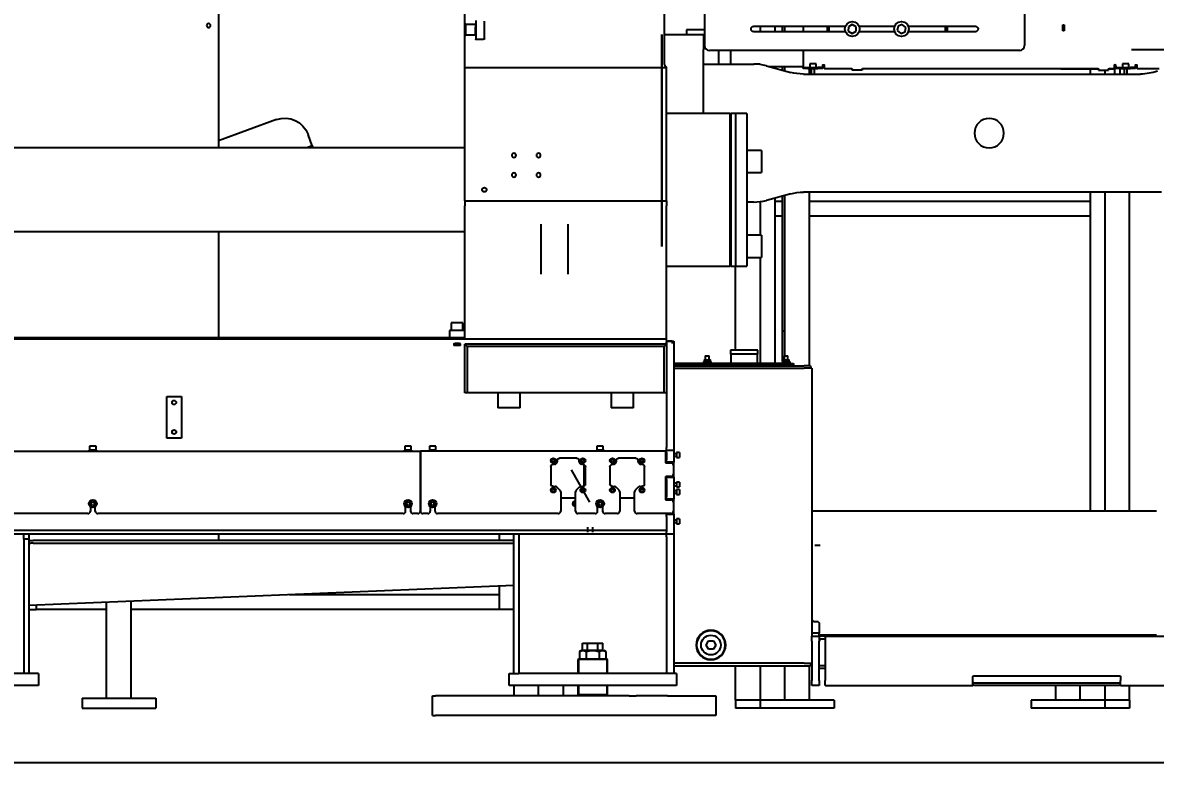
# Model space of a CAD drawing. Header units: millimetres. Extents: x 0 to 1189, y 0 to 841.
# Drawn here: x 356.1 to 509.5, y 472.6 to 572.7 of the extents above; entities that cross this region are included whole.
import ezdxf

# ---------------------------------------------------------------- set-up
doc = ezdxf.new("R2010")
doc.units = ezdxf.units.MM
doc.layers.add('1', color=7, linetype='CONTINUOUS', true_color=0xffffff)
doc.layers.add('2', color=7, linetype='CONTINUOUS', true_color=0xffffff)
doc.styles.add('iso-1', font='isocp.shx')
doc.dimstyles.get("Standard").update_dxf_attribs({"dimtxt": 0.18, "dimasz": 0.18, "dimexe": 0.18, "dimexo": 0.0625, "dimgap": 0.09, "dimtad": 0, "dimtih": 1, "dimtoh": 1, "dimdec": 4, "dimzin": 0, "dimdsep": 46, "dimtxsty": 'Standard', "dimcen": 0.09, "dimadec": 0, "dimazin": 0, "dimtfac": 1, "dimtdec": 4, "dimtofl": 0, "dimtmove": 0, "dimatfit": 3, "dimfxl": 1, "dimtolj": 1, "dimtzin": 0, "dimarcsym": 0})

# ---------------------------------------------------------------- blocks, each defined once
blk = doc.blocks.new('DimnDraft3D1')
at = {"layer": '1', "color": 152, "linetype": 'Continuous', "transparency": 16777216}
for p, q in [((431.36, 637.03), (675.96, 637.03)), ((596.89, 478.9), (675.96, 478.9))]:
    blk.add_line(p, q, dxfattribs=at)
at = {"layer": '1', "color": 27, "linetype": 'Continuous', "transparency": 16777216}
blk.add_line((672.78, 478.9), (672.78, 637.03), dxfattribs=at)
for points in [[(672.78, 637.03), (673.34, 633.86), (672.22, 633.86), (672.78, 637.03)], [(672.78, 478.9), (672.22, 482.08), (673.34, 482.08), (672.78, 478.9)]]:
    blk.add_solid(points, dxfattribs=at)
at = {"layer": '1', "color": 23, "linetype": 'Continuous', "transparency": 16777216, "insert": (672.21, 554.33), "char_height": 3.5, "attachment_point": 7, "rotation": 90, "line_spacing_factor": 0.963855, "style": 'iso-1'}
blk.add_mtext('\\W01.000;2372 ', dxfattribs=at)
blk = doc.blocks.new('DimnDraft3D33')
at = {"layer": '1', "color": 152, "linetype": 'Continuous'}
blk.add_line((506.23, 569.07), (660.05, 569.07), dxfattribs=at)
blk = doc.blocks.new('DimnDraft3D12')
at = {"layer": '1', "color": 152, "linetype": 'Continuous', "transparency": 16777216}
for p, q in [((403.26, 799.14), (691.93, 799.14)), ((596.89, 478.9), (691.93, 478.9))]:
    blk.add_line(p, q, dxfattribs=at)
at = {"layer": '1', "color": 27, "linetype": 'Continuous', "transparency": 16777216}
blk.add_line((688.75, 478.9), (688.75, 799.14), dxfattribs=at)
for points in [[(688.75, 799.14), (689.31, 795.97), (688.19, 795.97), (688.75, 799.14)], [(688.75, 478.9), (688.19, 482.08), (689.31, 482.08), (688.75, 478.9)]]:
    blk.add_solid(points, dxfattribs=at)
at = {"layer": '1', "color": 23, "linetype": 'Continuous', "transparency": 16777216, "insert": (688.18, 634.98), "char_height": 3.5, "attachment_point": 7, "rotation": 90, "line_spacing_factor": 0.963855, "style": 'iso-1'}
blk.add_mtext('\\W01.000;4804 ', dxfattribs=at)

msp = doc.modelspace()

# ---------------------------------------------------------------- linework, layer by layer
at = {"layer": '1', "color": 252, "linetype": 'Continuous'}
for p, q in [((382.677, 555.731), (382.677, 615.736)), ((455.977, 572.199), (455.977, 571.465)), ((457.977, 572.2), (457.977, 571.466)), ((458.977, 571.468), (458.977, 572.201)), ((459.31, 571.468), (459.31, 572.201)), ((455.977, 567.068), (455.977, 567.009)), ((457.977, 566.767), (457.977, 566.531)), ((458.977, 566.263), (458.977, 566.767)), ((459.31, 566.174), (459.31, 566.767)), ((462.643, 565.734), (462.643, 566.465)), ((500.643, 566.434), (500.643, 565.732)), ((502.643, 566.265), (502.643, 565.734)), ((457.977, 548.938), (457.977, 526.569)), ((458.977, 530.968), (458.977, 549.205)), ((459.31, 530.968), (459.31, 549.295)), ((462.643, 526.234), (462.643, 549.734)), ((500.643, 549.734), (500.643, 506.565)), ((502.643, 549.734), (502.643, 506.563)), ((505.977, 506.563), (505.977, 549.734)), ((455.977, 548.457), (455.977, 543.903)), ((457.977, 548.501), (457.977, 546.501)), ((458.977, 548.501), (457.977, 548.501)), ((500.643, 548.501), (462.644, 548.501)), ((500.643, 548.501), (500.643, 546.501)), ((458.977, 546.501), (457.977, 546.501)), ((500.643, 546.501), (462.644, 546.501)), ((382.677, 530.001), (382.677, 544.406)), ((452.643, 528.336), (452.643, 539.736)), ((455.977, 540.903), (455.977, 526.57)), ((458.977, 530.968), (459.31, 530.968)), ((458.977, 526.814), (458.977, 530.968)), ((459.31, 527.567), (459.31, 530.968)), ((382.677, 502.568), (382.677, 503.435)), ((420.643, 503.436), (420.643, 502.568)), ((420.643, 496.412), (420.643, 493.234)), ((357.977, 493.819), (357.977, 493.234)), ((357.977, 493.818), (357.977, 493.234)), ((420.643, 495.234), (392.204, 495.234)), ((420.643, 495.234), (420.643, 493.234)), ((356.977, 493.234), (357.977, 493.234)), ((367.511, 493.234), (357.977, 493.234)), ((420.643, 493.234), (370.844, 493.234)), ((422.643, 493.234), (420.643, 493.234)), ((452.643, 480.968), (452.643, 485.568)), ((455.977, 485.568), (455.977, 480.968)), ((459.31, 480.968), (459.31, 485.57)), ((462.643, 480.968), (462.643, 485.57)), ((495.977, 480.968), (495.977, 482.99)), ((499.31, 480.968), (499.31, 482.99)), ((502.643, 482.99), (502.643, 480.968)), ((422.643, 482.97), (422.643, 481.57)), ((425.977, 481.57), (425.977, 482.97)), ((425.977, 481.57), (425.977, 482.97)), ((429.31, 482.97), (429.31, 481.57)), ((505.977, 480.968), (505.977, 482.945)), ((364.177, 481.234), (364.177, 479.901)), ((364.177, 481.234), (374.177, 481.234)), ((374.177, 481.234), (374.177, 479.901)), ((452.643, 480.968), (452.643, 479.901)), ((455.977, 480.968), (452.643, 480.968)), ((455.977, 480.968), (455.977, 479.901)), ((465.977, 480.968), (455.977, 480.968)), ((462.643, 480.968), (459.31, 480.968)), ((465.977, 480.968), (465.977, 479.901)), ((492.643, 480.968), (492.643, 479.901)), ((502.643, 480.968), (492.643, 480.968)), ((499.31, 480.968), (495.977, 480.968)), ((505.977, 480.968), (502.643, 480.968)), ((502.643, 480.968), (502.643, 479.901)), ((505.977, 480.968), (505.977, 479.901)), ((364.177, 479.901), (374.177, 479.901)), ((455.977, 479.901), (452.643, 479.901)), ((465.977, 479.901), (455.977, 479.901)), ((502.643, 479.901), (492.643, 479.901)), ((505.977, 479.901), (502.643, 479.901))]:
    msp.add_line(p, q, dxfattribs=at)
at = {"layer": '1', "color": 124, "linetype": 'Continuous'}
for p, q in [((442.977, 603.701), (442.977, 567.234)), ((415.977, 572.601), (415.977, 580.201)), ((415.977, 572.601), (416.11, 572.468)), ((415.977, 570.868), (415.977, 572.601)), ((416.11, 572.468), (417.443, 572.468)), ((416.11, 572.468), (416.11, 571.001)), ((417.443, 572.468), (417.477, 572.501)), ((417.443, 572.468), (417.443, 572.061)), ((417.477, 573.001), (417.477, 572.501)), ((417.477, 572.501), (417.477, 572.076)), ((418.643, 570.568), (418.643, 572.901)), ((416.11, 571.001), (415.977, 570.868)), ((415.977, 567.234), (415.977, 570.868)), ((417.443, 571.001), (416.11, 571.001)), ((417.443, 571.001), (417.443, 571.408)), ((417.477, 570.968), (417.443, 571.001)), ((417.477, 571.393), (417.477, 570.968)), ((417.477, 570.968), (417.477, 570.468)), ((418.477, 570.401), (417.543, 570.401)), ((415.977, 566.568), (415.977, 567.234)), ((415.977, 548.568), (415.977, 566.568)), ((443.31, 566.568), (415.977, 566.568)), ((443.31, 566.568), (443.31, 566.657)), ((443.31, 548.568), (443.31, 566.568)), ((415.977, 548.568), (443.31, 548.568)), ((415.977, 548.568), (415.977, 547.901)), ((415.977, 529.901), (415.977, 547.901)), ((443.31, 548.568), (443.31, 547.901)), ((443.31, 529.901), (443.31, 547.901)), ((415.977, 529.901), (443.31, 529.901))]:
    msp.add_line(p, q, dxfattribs=at)
at = {"layer": '1', "color": 95, "linetype": 'Continuous'}
for p, q in [((390.503, 559.561), (382.676, 556.713)), ((395.345, 556.003), (394.775, 557.569)), ((395.345, 556.003), (394.597, 555.731)), ((395.345, 556.003), (395.444, 555.731)), ((367.51, 481.234), (367.51, 494.213)), ((370.843, 481.234), (370.843, 494.351))]:
    msp.add_line(p, q, dxfattribs=at)
at = {"layer": '1', "color": 150, "linetype": 'Continuous'}
for p, q in [((420.643, 503.434), (420.643, 502.568)), ((420.643, 496.412), (420.643, 495.234)), ((420.643, 495.234), (392.204, 495.234))]:
    msp.add_line(p, q, dxfattribs=at)
at = {"layer": '1', "color": 251, "linetype": 'Continuous'}
msp.add_line((90.564, 472.551), (640.45, 472.551), dxfattribs=at)
at = {"layer": '1', "color": 252, "linetype": 'Continuous', "extrusion": (0, 0, -1)}
msp.add_circle((-381.31, 572.303), 0.267, dxfattribs=at)
at = {"layer": '1', "color": 124, "linetype": 'Continuous', "extrusion": (0, 0, -1)}
for centre in [(-422.643, 554.734), (-425.977, 554.734), (-422.643, 552.068), (-425.977, 552.068)]:
    msp.add_circle(centre, 0.283, dxfattribs=at)
at = {"layer": '1', "color": 124, "linetype": 'Continuous'}
msp.add_circle((418.643, 550.068), 0.3, dxfattribs=at)
at = {"layer": '1', "color": 124, "linetype": 'Continuous', "extrusion": (0, 0, -1)}
for centre, radius, start, end in [((-417.543, 570.468), 0.0667, 270, 360), ((-418.477, 570.568), 0.167, 180, 270)]:
    msp.add_arc(centre, radius, start, end, dxfattribs=at)
at = {"layer": '1', "color": 124, "linetype": 'Continuous'}
msp.add_arc((443.643, 567.234), 0.667, 180, 240, dxfattribs=at)
at = {"layer": '1', "color": 95, "linetype": 'Continuous', "extrusion": (0, 0, -1)}
msp.add_arc((-391.643, 556.429), 3.333, 70, 160, dxfattribs=at)
at = {"layer": '1', "color": 124, "linetype": 'Continuous'}
for points, degree in [([(417.443, 572.061), (417.454, 572.066), (417.466, 572.071), (417.477, 572.076)], 3), ([(417.443, 571.408), (417.477, 571.393)], 1)]:
    msp.add_open_spline(points, degree=degree, dxfattribs=at)
for points, knots in [([(417.443, 571.408), (417.443, 571.414), (417.443, 571.426), (417.444, 571.448), (417.444, 571.472), (417.445, 571.5), (417.445, 571.532), (417.447, 571.586), (417.448, 571.654), (417.449, 571.734), (417.448, 571.814), (417.447, 571.888), (417.445, 571.951), (417.444, 571.995), (417.444, 572.03), (417.443, 572.051), (417.443, 572.061)], [0, 0, 0, 0, 0.0293238, 0.063614, 0.102871, 0.1470953, 0.196287, 0.2504459, 0.3949536, 0.5002509, 0.6053654, 0.7498508, 0.8290135, 0.8970929, 0.9540882, 1, 1, 1, 1]), ([(417.477, 572.076), (417.477, 572.068), (417.477, 572.053), (417.477, 572.031), (417.477, 572.008), (417.478, 571.985), (417.478, 571.961), (417.478, 571.938), (417.479, 571.914), (417.479, 571.891), (417.479, 571.867), (417.48, 571.843), (417.48, 571.819), (417.48, 571.794), (417.48, 571.77), (417.48, 571.746), (417.48, 571.722), (417.48, 571.697), (417.48, 571.673), (417.48, 571.649), (417.48, 571.625), (417.479, 571.601), (417.479, 571.577), (417.479, 571.553), (417.478, 571.53), (417.478, 571.506), (417.478, 571.483), (417.477, 571.46), (417.477, 571.437), (417.477, 571.415), (417.477, 571.4), (417.477, 571.393)], [0, 0, 0, 0, 0.0343766, 0.0687881, 0.1032314, 0.1377032, 0.1722004, 0.2067197, 0.2412581, 0.2758122, 0.3103792, 0.3449559, 0.3795395, 0.414127, 0.4487158, 0.4833029, 0.5178856, 0.5524613, 0.5870271, 0.6215803, 0.6561181, 0.6906377, 0.7251362, 0.7596106, 0.7940579, 0.8284751, 0.862859, 0.8972066, 0.9315146, 0.9657801, 1, 1, 1, 1])]:
    msp.add_open_spline(points, degree=3, knots=knots, dxfattribs=at)
at = {"layer": '2', "color": 60, "linetype": 'Continuous'}
for p, q in [((448.443, 577.601), (448.443, 569.601)), ((491.777, 577.601), (491.777, 569.601)), ((455.11, 572.201), (467.513, 572.201)), ((465.11, 571.668), (465.11, 572.201)), ((465.243, 571.668), (465.243, 572.201)), ((467.911, 572.144), (467.909, 571.528)), ((468.445, 572.45), (467.911, 572.144)), ((468.978, 572.14), (468.445, 572.45)), ((468.976, 571.525), (468.978, 572.14)), ((469.374, 572.201), (474.179, 572.201)), ((474.635, 572.226), (474.533, 571.619)), ((475.212, 572.442), (474.635, 572.226)), ((475.687, 572.049), (475.212, 572.442)), ((475.585, 571.442), (475.687, 572.049)), ((476.04, 572.201), (485.11, 572.201)), ((481.11, 571.668), (481.11, 572.201)), ((481.243, 571.668), (481.243, 572.201)), ((496.977, 572.334), (496.977, 572.401)), ((496.977, 571.668), (496.977, 572.334)), ((496.977, 572.334), (497.11, 572.334)), ((497.11, 572.334), (497.11, 572.401)), ((497.11, 571.668), (497.11, 572.334)), ((467.513, 571.468), (455.11, 571.468)), ((465.243, 571.668), (465.11, 571.668)), ((465.11, 571.601), (465.11, 571.668)), ((465.243, 571.601), (465.243, 571.668)), ((467.909, 571.528), (468.441, 571.218)), ((468.441, 571.218), (468.976, 571.525)), ((474.179, 571.468), (469.374, 571.468)), ((474.533, 571.619), (475.008, 571.227)), ((475.008, 571.227), (475.585, 571.442)), ((485.11, 571.468), (476.04, 571.468)), ((481.243, 571.668), (481.11, 571.668)), ((481.11, 571.601), (481.11, 571.668)), ((481.243, 571.601), (481.243, 571.668)), ((496.977, 571.668), (497.11, 571.668)), ((496.977, 571.601), (496.977, 571.668)), ((497.11, 571.601), (497.11, 571.668)), ((491.11, 568.934), (449.11, 568.934)), ((462.677, 567.134), (462.677, 566.601)), ((463.11, 567.134), (462.677, 567.134)), ((462.894, 566.468), (462.894, 565.734)), ((463.543, 567.134), (463.11, 567.134)), ((463.326, 565.734), (463.326, 566.468)), ((463.543, 566.601), (463.543, 567.134)), ((503.977, 565.734), (503.977, 567.001)), ((504.643, 566.467), (504.643, 565.734)), ((505.01, 567.134), (505.01, 566.601)), ((505.443, 567.134), (505.01, 567.134)), ((505.228, 566.468), (505.228, 565.734)), ((505.877, 567.134), (505.443, 567.134)), ((505.659, 565.734), (505.659, 566.468)), ((505.877, 566.601), (505.877, 567.134)), ((456.177, 555.401), (454.177, 555.401)), ((456.177, 555.401), (456.177, 552.401)), ((454.177, 552.401), (456.177, 552.401)), ((456.177, 543.901), (454.177, 543.901)), ((456.177, 543.901), (456.177, 540.901)), ((454.177, 540.901), (456.177, 540.901)), ((414.143, 532.068), (414.143, 531.001)), ((414.668, 532.068), (414.143, 532.068)), ((415.743, 532.068), (414.668, 532.068)), ((415.743, 531.001), (415.743, 532.068)), ((414.492, 529.197), (414.492, 529.001)), ((415.395, 529.001), (414.492, 529.001)), ((415.395, 529.001), (415.395, 529.197)), ((451.977, 528.334), (451.977, 527.801)), ((455.643, 528.334), (451.977, 528.334)), ((455.643, 527.801), (451.977, 527.801)), ((455.643, 527.801), (455.643, 528.334)), ((448.31, 526.814), (448.31, 526.568)), ((448.435, 526.814), (448.31, 526.814)), ((448.377, 526.987), (448.377, 526.814)), ((449.213, 527.018), (448.408, 527.018)), ((448.56, 526.814), (448.435, 526.814)), ((448.56, 526.814), (448.56, 526.568)), ((448.81, 526.814), (448.56, 526.814)), ((449.06, 526.814), (448.81, 526.814)), ((449.06, 526.814), (449.06, 526.568)), ((449.185, 526.814), (449.06, 526.814)), ((449.31, 526.814), (449.185, 526.814)), ((449.243, 526.814), (449.243, 526.987)), ((449.31, 526.814), (449.31, 526.568)), ((458.976, 526.814), (458.976, 526.568)), ((459.101, 526.814), (458.976, 526.814)), ((459.043, 526.987), (459.043, 526.814)), ((459.879, 527.018), (459.074, 527.018)), ((459.226, 526.814), (459.101, 526.814)), ((459.226, 526.814), (459.226, 526.568)), ((459.477, 526.814), (459.226, 526.814)), ((459.727, 526.814), (459.477, 526.814)), ((459.727, 526.814), (459.727, 526.568)), ((459.852, 526.814), (459.727, 526.814)), ((459.977, 526.814), (459.852, 526.814)), ((459.91, 526.814), (459.91, 526.987)), ((459.977, 526.814), (459.977, 526.568)), ((420.477, 522.568), (420.477, 520.568)), ((423.477, 520.568), (423.477, 522.568)), ((435.81, 522.568), (435.81, 520.568)), ((438.81, 520.568), (438.81, 522.568)), ((423.477, 520.568), (420.477, 520.568)), ((438.81, 520.568), (435.81, 520.568)), ((365.21, 515.341), (365.21, 514.808)), ((365.643, 515.341), (365.21, 515.341)), ((366.077, 515.341), (365.643, 515.341)), ((366.077, 514.808), (366.077, 515.341)), ((407.877, 515.341), (407.877, 514.808)), ((408.31, 515.341), (407.877, 515.341)), ((408.743, 515.341), (408.31, 515.341)), ((408.743, 514.808), (408.743, 515.341)), ((411.21, 515.341), (411.21, 514.808)), ((411.643, 515.341), (411.21, 515.341)), ((412.077, 515.341), (411.643, 515.341)), ((412.077, 514.808), (412.077, 515.341)), ((433.877, 515.341), (433.877, 514.808)), ((434.31, 515.341), (433.877, 515.341)), ((434.743, 515.341), (434.31, 515.341)), ((434.743, 514.808), (434.743, 515.341)), ((365.11, 514.808), (365.11, 514.701)), ((365.594, 514.808), (365.11, 514.808)), ((366.177, 514.808), (365.594, 514.808)), ((366.177, 514.701), (366.177, 514.808)), ((407.777, 514.808), (407.777, 514.701)), ((408.261, 514.808), (407.777, 514.808)), ((408.843, 514.808), (408.261, 514.808)), ((408.843, 514.701), (408.843, 514.808)), ((411.11, 514.808), (411.11, 514.701)), ((411.594, 514.808), (411.11, 514.808)), ((412.177, 514.808), (411.594, 514.808)), ((412.177, 514.701), (412.177, 514.808)), ((433.777, 514.808), (433.777, 514.701)), ((434.261, 514.808), (433.777, 514.808)), ((434.843, 514.808), (434.261, 514.808)), ((434.843, 514.701), (434.843, 514.808)), ((444.643, 514.327), (444.31, 514.327)), ((444.31, 514.008), (444.643, 514.008)), ((445.043, 514.501), (444.643, 514.501)), ((444.643, 514.501), (444.643, 513.834)), ((444.643, 513.834), (445.043, 513.834)), ((445.043, 514.501), (445.043, 513.834)), ((427.793, 513.458), (427.934, 513.589)), ((427.835, 513.27), (427.793, 513.458)), ((428.019, 513.213), (427.835, 513.27)), ((427.934, 513.589), (428.118, 513.532)), ((428.161, 513.344), (428.019, 513.213)), ((428.118, 513.532), (428.161, 513.344)), ((431.793, 513.458), (431.934, 513.589)), ((431.835, 513.27), (431.793, 513.458)), ((432.019, 513.213), (431.835, 513.27)), ((431.934, 513.589), (432.118, 513.532)), ((432.161, 513.344), (432.019, 513.213)), ((432.118, 513.532), (432.161, 513.344)), ((435.793, 513.458), (435.934, 513.589)), ((435.835, 513.27), (435.793, 513.458)), ((436.019, 513.213), (435.835, 513.27)), ((435.934, 513.589), (436.118, 513.532)), ((436.161, 513.344), (436.019, 513.213)), ((436.118, 513.532), (436.161, 513.344)), ((439.793, 513.458), (439.934, 513.589)), ((439.835, 513.27), (439.793, 513.458)), ((440.019, 513.213), (439.835, 513.27)), ((439.934, 513.589), (440.118, 513.532)), ((440.161, 513.344), (440.019, 513.213)), ((440.118, 513.532), (440.161, 513.344)), ((427.793, 509.458), (427.934, 509.589)), ((427.835, 509.27), (427.793, 509.458)), ((428.019, 509.213), (427.835, 509.27)), ((427.934, 509.589), (428.118, 509.532)), ((428.161, 509.344), (428.019, 509.213)), ((428.118, 509.532), (428.161, 509.344)), ((431.793, 509.458), (431.934, 509.589)), ((431.835, 509.27), (431.793, 509.458)), ((432.019, 509.213), (431.835, 509.27)), ((431.934, 509.589), (432.118, 509.532)), ((432.161, 509.344), (432.019, 509.213)), ((432.118, 509.532), (432.161, 509.344)), ((435.793, 509.458), (435.934, 509.589)), ((435.835, 509.27), (435.793, 509.458)), ((436.019, 509.213), (435.835, 509.27)), ((435.934, 509.589), (436.118, 509.532)), ((436.161, 509.344), (436.019, 509.213)), ((436.118, 509.532), (436.161, 509.344)), ((439.793, 509.458), (439.934, 509.589)), ((439.835, 509.27), (439.793, 509.458)), ((440.019, 509.213), (439.835, 509.27)), ((439.934, 509.589), (440.118, 509.532)), ((440.161, 509.344), (440.019, 509.213)), ((440.118, 509.532), (440.161, 509.344)), ((444.643, 510.327), (444.31, 510.327)), ((444.31, 510.008), (444.643, 510.008)), ((444.643, 509.327), (444.31, 509.327)), ((445.043, 510.501), (444.643, 510.501)), ((444.643, 510.501), (444.643, 509.834)), ((444.643, 509.834), (445.043, 509.834)), ((445.043, 509.501), (444.643, 509.501)), ((444.643, 509.501), (444.643, 508.834)), ((445.043, 510.501), (445.043, 509.834)), ((445.043, 509.501), (445.043, 508.834)), ((365.443, 507.687), (365.643, 507.802)), ((365.443, 507.456), (365.443, 507.687)), ((365.643, 507.802), (365.843, 507.687)), ((365.843, 507.687), (365.843, 507.456)), ((408.11, 507.687), (408.31, 507.802)), ((408.11, 507.456), (408.11, 507.687)), ((408.31, 507.802), (408.51, 507.687)), ((408.51, 507.687), (408.51, 507.456)), ((411.443, 507.687), (411.643, 507.802)), ((411.443, 507.456), (411.443, 507.687)), ((411.643, 507.802), (411.843, 507.687)), ((411.843, 507.687), (411.843, 507.456)), ((434.11, 507.687), (434.31, 507.802)), ((434.11, 507.456), (434.11, 507.687)), ((434.31, 507.802), (434.51, 507.687)), ((434.51, 507.687), (434.51, 507.456)), ((444.31, 509.008), (444.643, 509.008)), ((444.643, 508.834), (445.043, 508.834)), ((365.643, 507.34), (365.443, 507.456)), ((365.843, 507.456), (365.643, 507.34)), ((408.31, 507.34), (408.11, 507.456)), ((408.51, 507.456), (408.31, 507.34)), ((411.643, 507.34), (411.443, 507.456)), ((411.843, 507.456), (411.643, 507.34)), ((434.31, 507.34), (434.11, 507.456)), ((434.51, 507.456), (434.31, 507.34)), ((444.643, 505.327), (444.31, 505.327)), ((444.31, 505.008), (444.643, 505.008)), ((445.043, 505.501), (444.643, 505.501)), ((444.643, 505.501), (444.643, 504.834)), ((444.643, 504.834), (445.043, 504.834)), ((445.043, 505.501), (445.043, 504.834)), ((431.924, 487.701), (431.924, 488.701)), ((431.924, 488.701), (432.617, 488.701)), ((432.617, 487.701), (432.617, 488.701)), ((432.617, 488.701), (434.003, 488.701)), ((434.003, 487.701), (434.003, 488.701)), ((434.003, 488.701), (434.696, 488.701)), ((434.696, 487.701), (434.696, 488.701)), ((448.656, 488.434), (448.983, 489.001)), ((448.983, 487.868), (448.656, 488.434)), ((448.983, 489.001), (449.637, 489.001)), ((449.637, 487.868), (448.983, 487.868)), ((449.637, 489.001), (449.964, 488.434)), ((449.964, 488.434), (449.637, 487.868))]:
    msp.add_line(p, q, dxfattribs=at)
at = {"layer": '2', "color": 252, "linetype": 'Continuous'}
for p, q in [((461.777, 572.201), (461.777, 571.468)), ((465.077, 571.601), (465.077, 572.201)), ((465.277, 572.201), (465.277, 571.601)), ((481.077, 571.601), (481.077, 572.201)), ((481.277, 572.201), (481.277, 571.601)), ((496.943, 572.401), (497.143, 572.401)), ((496.943, 571.601), (496.943, 572.401)), ((497.143, 572.401), (497.143, 571.601)), ((442.977, 571.068), (448.31, 571.068)), ((442.977, 571.068), (448.31, 571.068)), ((448.31, 571.068), (448.31, 569.068)), ((448.31, 571.068), (448.31, 569.068)), ((465.277, 571.601), (465.077, 571.601)), ((481.277, 571.601), (481.077, 571.601)), ((496.977, 571.701), (496.943, 571.701)), ((497.143, 571.601), (496.943, 571.601)), ((497.143, 571.701), (497.11, 571.701)), ((448.31, 560.401), (448.31, 569.068)), ((448.31, 560.401), (448.31, 569.068)), ((461.777, 568.934), (461.777, 566.801)), ((448.31, 567.068), (455.099, 567.068)), ((455.993, 567.068), (455.099, 567.068)), ((455.993, 567.068), (455.993, 567.007)), ((456.824, 566.84), (460.105, 565.961)), ((457.097, 566.768), (461.777, 566.768)), ((461.777, 566.801), (461.777, 566.601)), ((461.777, 566.468), (461.777, 566.601)), ((461.777, 566.601), (462.443, 566.601)), ((461.777, 566.601), (461.777, 566.468)), ((462.443, 566.468), (461.777, 566.468)), ((462.443, 566.601), (463.777, 566.601)), ((462.443, 566.468), (463.777, 566.468)), ((464.443, 566.601), (463.777, 566.601)), ((464.443, 566.468), (463.777, 566.468)), ((464.443, 566.801), (464.443, 566.934)), ((464.443, 566.601), (464.443, 566.801)), ((464.443, 566.601), (464.443, 566.468)), ((464.444, 566.768), (464.644, 566.768)), ((464.51, 567.001), (464.577, 567.001)), ((464.643, 566.934), (464.643, 566.534)), ((464.71, 566.468), (468.377, 566.468)), ((468.443, 566.268), (468.443, 566.401)), ((469.777, 566.268), (468.443, 566.268)), ((469.777, 566.401), (469.777, 566.268)), ((469.843, 566.468), (501.71, 566.468)), ((496.627, 566.468), (496.66, 566.434)), ((496.66, 566.468), (496.66, 566.434)), ((496.66, 566.434), (501.768, 566.434)), ((499.07, 566.457), (500.25, 566.457)), ((501.777, 566.268), (501.777, 566.401)), ((501.777, 566.268), (503.11, 566.268)), ((503.11, 566.401), (503.11, 566.268)), ((503.119, 566.434), (503.977, 566.434)), ((503.177, 566.468), (503.843, 566.468)), ((503.91, 566.934), (503.91, 566.534)), ((504.043, 567.001), (503.977, 567.001)), ((504.11, 566.801), (504.11, 566.934)), ((504.11, 566.801), (504.11, 566.601)), ((504.11, 566.468), (504.11, 566.601)), ((504.11, 566.601), (504.777, 566.601)), ((504.777, 566.468), (504.11, 566.468)), ((504.777, 566.601), (506.11, 566.601)), ((504.777, 566.468), (506.11, 566.468)), ((506.777, 566.601), (506.11, 566.601)), ((506.777, 566.468), (506.11, 566.468)), ((506.777, 566.801), (506.777, 566.934)), ((506.777, 566.601), (506.777, 566.801)), ((506.777, 566.601), (506.777, 566.468)), ((506.843, 567.001), (506.91, 567.001)), ((506.977, 566.934), (506.977, 566.534)), ((507.043, 566.468), (509.965, 566.468)), ((461.83, 565.734), (507.468, 565.734)), ((451.91, 560.401), (443.31, 560.401)), ((451.977, 560.285), (451.91, 560.401)), ((451.91, 539.734), (451.91, 560.401)), ((452.043, 560.401), (451.977, 560.285)), ((451.977, 539.85), (451.977, 560.285)), ((452.643, 560.401), (452.043, 560.401)), ((452.043, 539.734), (452.043, 560.401)), ((454.177, 560.401), (452.643, 560.401)), ((452.643, 560.401), (452.643, 539.734)), ((452.643, 560.401), (452.643, 539.734)), ((454.177, 560.401), (454.177, 539.734)), ((415.974, 555.731), (349.307, 555.731)), ((460.105, 549.507), (456.824, 548.628)), ((510.289, 549.734), (461.83, 549.734)), ((455.099, 548.401), (454.177, 548.401)), ((349.307, 544.404), (415.974, 544.404)), ((443.31, 539.734), (451.91, 539.734)), ((451.91, 539.734), (451.977, 539.85)), ((451.977, 539.85), (452.043, 539.734)), ((452.043, 539.734), (452.643, 539.734)), ((452.643, 539.734), (454.177, 539.734)), ((415.943, 531.001), (413.943, 531.001)), ((413.943, 531.001), (413.943, 530.001)), ((415.943, 531.001), (415.943, 530.001)), ((415.943, 530.001), (181.943, 530.001)), ((185.31, 529.901), (415.974, 529.901)), ((415.943, 530.001), (413.943, 530.001)), ((415.943, 529.901), (415.943, 530.001)), ((415.977, 529.179), (416.31, 528.845)), ((443.31, 529.179), (415.977, 529.179)), ((415.977, 522.568), (415.977, 529.179)), ((442.977, 528.845), (443.31, 529.179)), ((443.31, 529.722), (443.31, 529.901)), ((443.31, 529.722), (443.31, 529.308)), ((444.043, 529.568), (443.31, 529.568)), ((443.31, 529.568), (444.31, 529.568)), ((443.31, 529.234), (443.31, 529.462)), ((443.31, 529.234), (443.31, 529.308)), ((443.31, 529.234), (443.31, 515.168)), ((444.11, 529.234), (444.11, 529.501)), ((444.31, 529.568), (444.31, 529.234)), ((444.31, 529.234), (444.31, 515.168)), ((416.31, 528.845), (416.31, 522.568)), ((442.977, 528.845), (416.31, 528.845)), ((442.977, 522.568), (442.977, 528.845)), ((448.543, 527.568), (448.543, 527.018)), ((448.543, 527.568), (449.077, 527.568)), ((449.077, 527.018), (449.077, 527.568)), ((459.21, 527.568), (459.21, 527.018)), ((459.21, 527.568), (459.743, 527.568)), ((459.743, 527.018), (459.743, 527.568)), ((460.143, 526.568), (444.31, 526.568)), ((444.31, 526.368), (460.143, 526.368)), ((460.143, 526.368), (444.31, 526.368)), ((444.31, 526.234), (461.91, 526.234)), ((460.143, 526.568), (460.477, 526.568)), ((460.477, 526.368), (460.143, 526.368)), ((460.143, 526.368), (460.477, 526.368)), ((460.477, 526.568), (460.477, 526.368)), ((460.477, 526.368), (460.477, 526.234)), ((462.777, 526.234), (461.91, 526.234)), ((462.777, 526.234), (462.777, 525.901)), ((444.31, 525.901), (461.91, 525.901)), ((462.977, 525.901), (461.91, 525.901)), ((462.977, 525.901), (462.977, 489.635)), ((375.643, 516.434), (375.643, 522.101)), ((375.643, 522.101), (377.643, 522.101)), ((377.643, 522.101), (377.643, 516.434)), ((416.31, 522.568), (415.977, 522.568)), ((442.977, 522.568), (416.31, 522.568)), ((443.31, 522.568), (442.977, 522.568)), ((377.643, 516.434), (375.643, 516.434)), ((321.31, 514.701), (409.977, 514.701)), ((443.177, 514.701), (409.977, 514.701)), ((409.977, 514.701), (409.977, 514.301)), ((409.977, 514.301), (409.977, 514.701)), ((409.977, 506.568), (409.977, 514.301)), ((409.977, 514.301), (409.977, 506.568)), ((431.143, 513.734), (428.81, 513.734)), ((439.143, 513.734), (436.81, 513.734)), ((443.177, 514.701), (443.177, 514.301)), ((443.177, 514.301), (443.177, 513.134)), ((443.31, 514.834), (443.31, 515.168)), ((443.31, 514.834), (444.31, 514.834)), ((443.31, 514.501), (443.31, 514.834)), ((443.31, 514.501), (443.31, 513.501)), ((444.31, 515.168), (444.31, 514.834)), ((444.31, 514.834), (444.31, 514.501)), ((444.31, 514.501), (444.31, 513.501)), ((427.643, 512.568), (427.643, 510.234)), ((428.143, 512.901), (427.977, 512.901)), ((428.477, 513.401), (428.477, 513.234)), ((431.477, 513.234), (431.477, 513.401)), ((431.977, 512.901), (431.81, 512.901)), ((432.143, 509.945), (432.143, 512.856)), ((432.31, 510.234), (432.31, 512.568)), ((435.643, 512.568), (435.643, 510.234)), ((436.143, 512.901), (435.977, 512.901)), ((436.477, 513.401), (436.477, 513.234)), ((439.477, 513.234), (439.477, 513.401)), ((439.977, 512.901), (439.81, 512.901)), ((440.31, 510.234), (440.31, 512.568)), ((443.21, 513.101), (443.91, 513.101)), ((443.31, 513.168), (443.31, 513.501)), ((444.31, 513.168), (443.31, 513.168)), ((443.31, 513.167), (443.31, 513.101)), ((444.243, 512.768), (444.243, 511.568)), ((444.31, 513.501), (444.31, 513.168)), ((444.31, 511.168), (444.31, 513.167)), ((443.177, 511.201), (443.177, 508.134)), ((443.91, 511.234), (443.21, 511.234)), ((443.31, 511.234), (443.31, 511.168)), ((443.31, 511.168), (444.31, 511.168)), ((443.31, 510.834), (443.31, 511.168)), ((443.31, 510.834), (443.31, 508.501)), ((444.31, 511.168), (444.31, 510.834)), ((444.31, 510.834), (444.31, 508.501)), ((427.977, 509.901), (428.239, 509.901)), ((428.879, 509.398), (428.474, 509.803)), ((428.977, 509.163), (428.977, 506.568)), ((430.977, 506.568), (430.977, 509.163)), ((431.479, 509.803), (431.074, 509.398)), ((431.715, 509.901), (431.977, 509.901)), ((435.977, 509.901), (436.239, 509.901)), ((436.879, 509.398), (436.474, 509.803)), ((436.977, 509.163), (436.977, 506.568)), ((438.977, 506.568), (438.977, 509.163)), ((439.479, 509.803), (439.074, 509.398)), ((439.715, 509.901), (439.977, 509.901)), ((428.976, 508.371), (430.976, 508.371)), ((436.975, 508.371), (438.777, 508.371)), ((443.21, 508.101), (443.91, 508.101)), ((443.31, 508.168), (443.31, 508.501)), ((444.31, 508.168), (443.31, 508.168)), ((443.31, 508.167), (443.31, 508.101)), ((444.243, 507.768), (444.243, 506.568)), ((444.31, 508.501), (444.31, 508.168)), ((444.31, 506.168), (444.31, 508.167)), ((364.977, 506.234), (323.643, 506.234)), ((365.31, 507.155), (365.31, 506.568)), ((365.977, 506.568), (365.977, 507.155)), ((407.643, 506.234), (366.31, 506.234)), ((407.977, 506.568), (407.977, 507.155)), ((408.643, 507.155), (408.643, 506.568)), ((409.643, 506.234), (408.977, 506.234)), ((410.977, 506.234), (410.31, 506.234)), ((411.31, 507.155), (411.31, 506.568)), ((411.977, 506.568), (411.977, 507.155)), ((428.643, 506.234), (412.31, 506.234)), ((433.643, 506.234), (431.31, 506.234)), ((433.977, 506.568), (433.977, 507.155)), ((434.643, 507.155), (434.643, 506.568)), ((436.643, 506.234), (434.977, 506.234)), ((443.91, 506.234), (439.31, 506.234)), ((443.31, 506.168), (444.31, 506.168)), ((443.31, 505.834), (443.31, 506.168)), ((444.31, 506.168), (444.31, 505.834)), ((509.635, 506.563), (462.977, 506.563)), ((443.31, 505.834), (443.31, 503.768)), ((444.31, 505.834), (444.31, 503.768)), ((443.31, 503.434), (250.911, 503.434)), ((310.643, 503.971), (443.31, 503.971)), ((356.31, 502.768), (356.31, 503.434)), ((356.977, 503.434), (356.977, 502.768)), ((422.643, 484.568), (422.643, 503.434)), ((423.31, 503.434), (423.31, 484.568)), ((443.31, 503.434), (443.31, 503.768)), ((444.31, 503.434), (443.31, 503.434)), ((443.31, 503.101), (443.31, 503.434)), ((443.31, 503.101), (443.31, 484.568)), ((444.31, 503.768), (444.31, 503.434)), ((444.31, 503.434), (444.31, 503.101)), ((444.31, 503.101), (444.31, 484.568)), ((356.977, 502.768), (356.31, 502.768)), ((356.31, 502.768), (356.31, 484.568)), ((356.977, 502.768), (356.977, 484.568)), ((356.977, 502.568), (357.272, 502.568)), ((356.977, 502.234), (357.272, 502.234)), ((357.272, 502.568), (357.586, 502.568)), ((357.586, 502.234), (357.272, 502.234)), ((422.642, 502.568), (357.586, 502.568)), ((357.586, 502.234), (422.642, 502.234)), ((422.642, 496.494), (356.978, 493.776)), ((463.302, 491.63), (463.635, 491.63)), ((463.969, 491.297), (463.969, 490.03)), ((462.977, 490.068), (463.969, 490.068)), ((462.977, 489.634), (463.977, 489.634)), ((462.977, 488.968), (462.977, 489.634)), ((463.969, 489.83), (463.969, 490.03)), ((463.969, 489.634), (463.969, 489.83)), ((463.969, 489.83), (464.302, 489.83)), ((463.977, 489.634), (463.977, 488.968)), ((464.302, 489.63), (463.977, 489.63)), ((464.302, 489.83), (509.302, 489.83)), ((464.769, 489.63), (464.302, 489.63)), ((464.769, 489.234), (464.302, 489.234)), ((464.769, 489.634), (587.835, 489.634)), ((464.769, 489.634), (464.769, 488.968)), ((509.302, 489.83), (509.635, 489.83)), ((431.777, 487.701), (431.539, 487.564)), ((431.777, 487.701), (431.982, 487.701)), ((433.31, 487.701), (431.982, 487.701)), ((434.638, 487.701), (433.31, 487.701)), ((434.638, 487.701), (434.843, 487.701)), ((435.081, 487.564), (434.843, 487.701)), ((462.977, 488.968), (462.977, 483.634)), ((463.977, 483.634), (463.977, 488.968)), ((464.769, 488.968), (464.769, 483.614)), ((431.41, 486.568), (431.31, 486.468)), ((431.31, 486.468), (431.31, 484.567)), ((435.31, 486.468), (431.31, 486.468)), ((431.398, 486.556), (431.398, 484.567)), ((431.41, 486.568), (435.21, 486.568)), ((431.539, 487.564), (431.539, 486.568)), ((432.425, 487.564), (432.425, 486.568)), ((434.195, 487.564), (434.195, 486.568)), ((435.081, 487.564), (435.081, 486.568)), ((435.31, 486.468), (435.21, 486.568)), ((435.222, 486.556), (435.222, 484.567)), ((435.31, 484.567), (435.31, 486.468)), ((356.977, 484.568), (336.977, 484.568)), ((358.31, 484.568), (356.977, 484.568)), ((358.31, 484.568), (358.31, 482.968)), ((421.977, 482.968), (421.977, 484.568)), ((421.977, 484.568), (423.31, 484.568)), ((443.31, 484.568), (423.31, 484.568)), ((444.643, 484.568), (443.31, 484.568)), ((461.91, 485.968), (444.31, 485.968)), ((461.91, 485.568), (444.31, 485.568)), ((444.643, 484.568), (444.643, 482.968)), ((461.91, 485.968), (462.977, 485.968)), ((462.777, 485.568), (461.91, 485.568)), ((462.777, 485.968), (462.777, 485.568)), ((464.769, 485.634), (463.977, 485.634)), ((463.977, 485.301), (464.769, 485.301)), ((462.977, 482.968), (462.977, 483.634)), ((463.977, 483.634), (463.977, 482.968)), ((464.769, 482.947), (464.769, 483.614)), ((484.769, 483.614), (484.769, 484.145)), ((484.769, 482.947), (484.769, 483.614)), ((484.902, 484.278), (504.635, 484.278)), ((484.902, 483.327), (504.635, 483.327)), ((484.902, 482.994), (504.635, 482.994)), ((484.902, 482.99), (504.635, 482.99)), ((504.769, 484.145), (504.769, 483.614)), ((504.769, 482.947), (504.769, 483.614)), ((356.977, 482.968), (336.977, 482.968)), ((358.31, 482.968), (356.977, 482.968)), ((411.643, 478.901), (411.643, 481.568)), ((411.643, 481.568), (412.034, 481.568)), ((438.253, 481.568), (412.034, 481.568)), ((423.31, 482.968), (421.977, 482.968)), ((443.31, 482.968), (423.31, 482.968)), ((431.31, 482.968), (431.31, 481.734)), ((431.31, 481.734), (431.41, 481.634)), ((431.31, 481.734), (435.31, 481.734)), ((431.398, 482.968), (431.398, 481.646)), ((435.21, 481.634), (431.41, 481.634)), ((431.677, 481.634), (431.677, 481.568)), ((434.943, 481.568), (434.943, 481.634)), ((435.21, 481.634), (435.31, 481.734)), ((435.222, 482.968), (435.222, 481.646)), ((435.31, 481.734), (435.31, 482.968)), ((438.253, 481.568), (439.196, 481.568)), ((443.424, 481.568), (439.196, 481.568)), ((444.643, 482.968), (443.31, 482.968)), ((443.424, 481.568), (444.367, 481.568)), ((444.367, 481.568), (449.586, 481.568)), ((449.586, 481.568), (449.977, 481.568)), ((449.977, 481.568), (449.977, 478.901)), ((463.977, 482.968), (462.977, 482.968)), ((464.769, 482.945), (464.769, 482.947)), ((464.769, 482.947), (484.769, 482.947)), ((464.769, 482.945), (464.769, 482.943)), ((464.769, 482.943), (484.769, 482.943)), ((484.769, 482.945), (484.769, 482.947)), ((484.769, 482.943), (484.769, 482.945)), ((504.769, 482.947), (504.769, 482.945)), ((504.769, 482.947), (544.302, 482.947)), ((504.769, 482.945), (504.769, 482.943)), ((504.769, 482.943), (544.302, 482.943)), ((411.643, 478.901), (412.034, 478.901)), ((438.253, 478.901), (412.034, 478.901)), ((439.196, 478.901), (438.253, 478.901)), ((443.424, 478.901), (439.196, 478.901)), ((444.367, 478.901), (443.424, 478.901)), ((449.586, 478.901), (444.367, 478.901)), ((449.977, 478.901), (449.586, 478.901))]:
    msp.add_line(p, q, dxfattribs=at)
at = {"layer": '2', "color": 172, "linetype": 'Continuous'}
for p, q in [((442.643, 571.068), (442.643, 555.068)), ((442.643, 558.401), (442.643, 571.068)), ((442.643, 571.068), (442.643, 555.068)), ((442.643, 558.401), (442.643, 571.068)), ((442.643, 542.401), (442.643, 558.401)), ((442.643, 558.401), (442.643, 542.401)), ((442.643, 555.068), (442.643, 542.401)), ((442.643, 555.068), (442.643, 542.401))]:
    msp.add_line(p, q, dxfattribs=at)
at = {"layer": '2', "color": 95, "linetype": 'Continuous'}
for p, q in [((442.643, 569.068), (442.643, 571.068)), ((442.643, 571.068), (442.643, 569.913)), ((442.643, 571.068), (442.643, 569.068)), ((442.643, 569.913), (442.643, 571.068)), ((442.643, 569.913), (442.643, 555.469)), ((442.643, 569.913), (442.643, 555.469)), ((442.643, 558.844), (442.643, 569.068)), ((442.643, 558.844), (442.643, 569.068)), ((442.643, 558.844), (442.643, 557.999)), ((442.643, 557.999), (442.643, 558.844)), ((442.643, 543.556), (442.643, 557.999)), ((442.643, 543.556), (442.643, 557.999)), ((442.643, 554.624), (442.643, 555.469)), ((442.643, 552.624), (442.643, 555.469)), ((442.643, 554.624), (442.643, 544.401)), ((442.643, 554.624), (442.643, 544.401)), ((442.643, 544.401), (442.643, 542.401)), ((442.643, 542.401), (442.643, 544.401)), ((442.643, 542.401), (442.643, 543.556)), ((442.643, 543.556), (442.643, 542.401))]:
    msp.add_line(p, q, dxfattribs=at)
at = {"layer": '2', "color": 111, "linetype": 'Continuous'}
for p, q in [((448.443, 571.733), (445.993, 571.733)), ((445.993, 571.733), (445.993, 571.067)), ((450.327, 568.934), (450.327, 567.067)), ((451.993, 567.068), (451.993, 568.934))]:
    msp.add_line(p, q, dxfattribs=at)
at = {"layer": '2', "color": 51, "linetype": 'Continuous'}
for p, q in [((426.31, 538.648), (426.31, 545.401)), ((429.977, 538.648), (429.977, 545.401)), ((432.923, 507.778), (430.457, 512.139)), ((432.643, 503.701), (432.643, 504.408)), ((433.31, 503.701), (433.31, 504.408)), ((464.117, 501.901), (463.377, 501.901))]:
    msp.add_line(p, q, dxfattribs=at)
at = {"layer": '2', "color": 163, "linetype": 'Continuous'}
for p, q in [((451.993, 527.801), (451.993, 526.568)), ((455.627, 526.568), (455.627, 527.801))]:
    msp.add_line(p, q, dxfattribs=at)
at = {"layer": '2', "color": 80, "linetype": 'Continuous'}
for p, q in [((411.643, 478.901), (411.643, 481.568)), ((411.643, 481.568), (412.034, 481.568)), ((438.253, 481.568), (412.034, 481.568)), ((438.253, 481.568), (439.196, 481.568)), ((443.424, 481.568), (439.196, 481.568)), ((443.424, 481.568), (444.367, 481.568)), ((444.367, 481.568), (449.586, 481.568)), ((449.586, 481.568), (449.977, 481.568)), ((449.977, 481.568), (449.977, 478.901)), ((411.643, 478.901), (412.034, 478.901)), ((438.253, 478.901), (412.034, 478.901)), ((439.196, 478.901), (438.253, 478.901)), ((443.424, 478.901), (439.196, 478.901)), ((444.367, 478.901), (443.424, 478.901)), ((449.586, 478.901), (444.367, 478.901)), ((449.977, 478.901), (449.586, 478.901))]:
    msp.add_line(p, q, dxfattribs=at)
at = {"layer": '2', "color": 60, "linetype": 'Continuous'}
for centre, radius in [((468.443, 571.834), 1), ((475.11, 571.834), 1), ((427.977, 513.401), 0.333), ((431.977, 513.401), 0.333), ((435.977, 513.401), 0.333), ((439.977, 513.401), 0.333), ((427.977, 509.401), 0.333), ((431.977, 509.401), 0.333), ((435.977, 509.401), 0.333), ((439.977, 509.401), 0.333), ((365.643, 507.571), 0.533), ((365.643, 507.571), 0.433), ((408.31, 507.571), 0.533), ((408.31, 507.571), 0.433), ((411.643, 507.571), 0.533), ((411.643, 507.571), 0.433), ((434.31, 507.571), 0.533), ((434.31, 507.571), 0.433), ((449.31, 488.434), 1.333)]:
    msp.add_circle(centre, radius, dxfattribs=at)
at = {"layer": '2', "color": 252, "linetype": 'Continuous', "extrusion": (0, 0, -1)}
for centre, radius in [((-486.977, 557.734), 2), ((-449.31, 488.434), 2), ((-449.31, 488.434), 1.933)]:
    msp.add_circle(centre, radius, dxfattribs=at)
at = {"layer": '2', "color": 252, "linetype": 'Continuous'}
for centre in [(376.643, 521.268), (376.643, 517.268)]:
    msp.add_circle(centre, 0.283, dxfattribs=at)
at = {"layer": '2', "color": 60, "linetype": 'Continuous', "extrusion": (0, 0, -1)}
for centre, start, end in [((-455.11, 571.834), 270, 90), ((-485.11, 571.834), 90, 270)]:
    msp.add_arc(centre, 0.367, start, end, dxfattribs=at)
at = {"layer": '2', "color": 60, "linetype": 'Continuous'}
for centre, radius, start, end in [((449.11, 569.601), 0.667, 180, 270), ((491.11, 569.601), 0.667, 270, 0), ((448.408, 526.987), 0.0308, 90, 180), ((449.213, 526.987), 0.0308, 0, 90), ((459.074, 526.987), 0.0308, 90, 180), ((459.879, 526.987), 0.0308, 0, 90)]:
    msp.add_arc(centre, radius, start, end, dxfattribs=at)
at = {"layer": '2', "color": 252, "linetype": 'Continuous'}
for centre, radius, start, end in [((455.099, 560.401), 6.667, 75, 90), ((464.71, 566.534), 0.0667, 180, 270), ((503.843, 566.534), 0.0667, 270, 0), ((507.043, 566.534), 0.0667, 180, 270), ((455.099, 555.068), 6.667, 270, 285), ((444.043, 529.501), 0.0667, 0, 90), ((428.143, 513.234), 0.333, 270, 0), ((431.81, 513.234), 0.333, 180, 270), ((436.143, 513.234), 0.333, 270, 0), ((439.81, 513.234), 0.333, 180, 270), ((443.91, 512.768), 0.333, 0, 90), ((443.91, 511.568), 0.333, 270, 0), ((428.239, 509.568), 0.333, 45, 90), ((428.643, 509.163), 0.333, 0, 45), ((431.31, 509.163), 0.333, 135, 180), ((431.715, 509.568), 0.333, 90, 135), ((436.239, 509.568), 0.333, 45, 90), ((436.643, 509.163), 0.333, 0, 45), ((439.31, 509.163), 0.333, 135, 180), ((439.715, 509.568), 0.333, 90, 135), ((430.977, 507.571), 0.35, 90.00007, 270), ((438.777, 508.038), 0.333, 53.12948, 90), ((443.91, 507.768), 0.333, 0, 90), ((364.977, 506.568), 0.333, 270, 0), ((366.31, 506.568), 0.333, 180, 270), ((407.643, 506.568), 0.333, 270, 0), ((408.977, 506.568), 0.333, 180, 270), ((409.643, 506.568), 0.333, 270, 0), ((410.31, 506.568), 0.333, 180, 270), ((410.977, 506.568), 0.333, 270, 0), ((412.31, 506.568), 0.333, 180, 270), ((428.643, 506.568), 0.333, 270, 0), ((431.31, 506.568), 0.333, 180, 270), ((433.643, 506.568), 0.333, 270, 0), ((434.977, 506.568), 0.333, 180, 270), ((436.643, 506.568), 0.333, 270, 0), ((439.31, 506.568), 0.333, 180, 270), ((442.977, 506.038), 0.333, 0, 36.1082), ((443.91, 506.568), 0.333, 270, 0), ((463.302, 491.963), 0.333, 192.70966, 270), ((464.302, 488.901), 0.333, 90, 167.29034)]:
    msp.add_arc(centre, radius, start, end, dxfattribs=at)
at = {"layer": '2', "color": 252, "linetype": 'Continuous', "extrusion": (0, 0, -1)}
for centre, radius, start, end in [((-461.83, 572.401), 6.667, 270, 285), ((-464.51, 566.934), 0.0667, 0, 90), ((-464.577, 566.934), 0.0667, 90, 180), ((-468.377, 566.401), 0.0667, 90, 180), ((-469.843, 566.401), 0.0667, 0, 90), ((-501.71, 566.401), 0.0667, 90, 180), ((-503.177, 566.401), 0.0667, 0, 90), ((-503.977, 566.934), 0.0667, 0, 90), ((-504.043, 566.934), 0.0667, 90, 180), ((-506.843, 566.934), 0.0667, 0, 90), ((-506.91, 566.934), 0.0667, 90, 180), ((-507.468, 572.401), 6.667, 250, 270), ((-461.83, 543.068), 6.667, 75, 90), ((-428.81, 513.401), 0.333, 0, 90), ((-431.143, 513.401), 0.333, 90, 180), ((-436.81, 513.401), 0.333, 0, 90), ((-439.143, 513.401), 0.333, 90, 180), ((-427.977, 512.568), 0.333, 0, 90), ((-431.977, 512.568), 0.333, 90, 180), ((-435.977, 512.568), 0.333, 0, 90), ((-439.977, 512.568), 0.333, 90, 180), ((-443.21, 513.134), 0.0333, 270, 0), ((-443.21, 511.201), 0.0333, 0, 90), ((-427.977, 510.234), 0.333, 270, 0), ((-431.977, 510.234), 0.333, 180, 270), ((-435.977, 510.234), 0.333, 270, 0), ((-439.977, 510.234), 0.333, 180, 270), ((-430.977, 507.571), 0.357, 270.00006, 90), ((-430.977, 507.571), 0.222, 0, 90.0001), ((-430.977, 507.571), 0.222, 269.9999, 0), ((-443.21, 508.134), 0.0333, 270, 0), ((-463.635, 491.297), 0.333, 90, 180), ((-484.902, 484.145), 0.133, 0, 90), ((-504.635, 484.145), 0.133, 90, 180)]:
    msp.add_arc(centre, radius, start, end, dxfattribs=at)
at = {"layer": '2', "color": 252, "linetype": 'Continuous'}
for centre, major_axis, ratio, start_param, end_param in [((499.66, 566.96), (-1.167, 0), 0.5, 1.0057616, 1.0408579), ((499.66, 566.96), (-1.167, 0), 0.5, 2.1007347, 2.1358311), ((414.943, 529.177), (0.467, 0), 0.1666667, 6.0279283, 9.6800268), ((484.902, 483.317), (0.133, 0), 0.0697565, 1.5707963, 3.1415927), ((484.902, 482.985), (-0.133, 0), 0.0697565, 4.712389, 6.2831853), ((484.902, 482.98), (-0.133, 0), 0.0697565, 4.712389, 6.2831853), ((504.635, 483.317), (0.133, 0), 0.0697565, 0, 1.5707963), ((504.635, 482.985), (-0.133, 0), 0.0697565, 3.1415927, 4.712389), ((504.635, 482.98), (-0.133, 0), 0.0697565, 3.1415927, 4.712389)]:
    msp.add_ellipse(centre, major_axis=major_axis, ratio=ratio, start_param=start_param, end_param=end_param, dxfattribs=at)
msp.add_open_spline([(498.967, 566.467), (499, 566.463), (499.035, 566.46), (499.07, 566.457)], degree=3, dxfattribs=at)
for points, knots in [([(431.539, 487.564), (431.612, 487.606), (431.685, 487.64), (431.832, 487.688), (431.907, 487.701), (431.982, 487.701)], [0, 0, 0, 0, 0.5, 0.5, 1, 1, 1, 1]), ([(431.982, 487.701), (432.001, 487.701), (432.02, 487.7), (432.057, 487.697), (432.076, 487.694), (432.132, 487.685), (432.169, 487.676), (432.28, 487.64), (432.353, 487.606), (432.425, 487.564)], [0, 0, 0, 0, 0.125, 0.125, 0.25, 0.25, 0.5, 0.5, 1, 1, 1, 1]), ([(432.425, 487.564), (432.57, 487.606), (432.715, 487.64), (433.01, 487.688), (433.159, 487.701), (433.31, 487.701)], [0, 0, 0, 0, 0.5, 0.5, 1, 1, 1, 1]), ([(433.31, 487.701), (433.348, 487.701), (433.385, 487.7), (433.46, 487.697), (433.498, 487.694), (433.61, 487.685), (433.684, 487.676), (433.905, 487.64), (434.051, 487.606), (434.195, 487.564)], [0, 0, 0, 0, 0.125, 0.125, 0.25, 0.25, 0.5, 0.5, 1, 1, 1, 1]), ([(434.195, 487.564), (434.231, 487.585), (434.268, 487.604), (434.341, 487.638), (434.378, 487.652), (434.489, 487.688), (434.563, 487.701), (434.638, 487.701)], [0, 0, 0, 0, 0.25, 0.25, 0.5, 0.5, 1, 1, 1, 1]), ([(434.638, 487.701), (434.675, 487.701), (434.713, 487.698), (434.788, 487.685), (434.826, 487.676), (434.936, 487.64), (435.009, 487.605), (435.081, 487.564)], [0, 0, 0, 0, 0.25, 0.25, 0.5, 0.5, 1, 1, 1, 1])]:
    msp.add_open_spline(points, degree=3, knots=knots, dxfattribs=at)

# ---------------------------------------------------------------- block references
at = {"layer": '1', "color": 27, "linetype": 'Continuous'}
msp.add_blockref('DimnDraft3D33', (0, 0), dxfattribs=at)

# ---------------------------------------------------------------- dimensions: what is measured, and where the dimension line sits
at = {"layer": '1', "color": 27, "linetype": 'Continuous', "lineweight": -3}
for base, p2, text, override, picture, middle in [((688.752, 799.143), (403.261, 799.143), '\\C23;4804', {"dimtxt": 3.5, "dimasz": 3.175, "dimexe": 3.175, "dimexo": 1.5875, "dimgap": 1.75, "dimtad": 1, "dimtih": 0, "dimtoh": 0, "dimdec": 0, "dimzin": 8, "dimtxsty": 'iso-1', "dimsah": 1, "dimclrd": 27, "dimclre": 152, "dimclrt": 23, "dimtm": -0.005, "dimtdec": 3, "dimtofl": 1, "dimtmove": 0}, 'DimnDraft3D12', (688.752, 639.022)), ((672.785, 637.034), (431.364, 637.034), '\\C23;2372', {"dimtxt": 3.5, "dimasz": 3.175, "dimexe": 3.175, "dimexo": 1.5875, "dimgap": 1.75, "dimtad": 1, "dimtih": 0, "dimtoh": 0, "dimdec": 2, "dimzin": 8, "dimtxsty": 'iso-1', "dimsah": 1, "dimclrd": 27, "dimclre": 152, "dimclrt": 23, "dimtm": -0.005, "dimtdec": 3, "dimtofl": 1, "dimtmove": 0}, 'DimnDraft3D1', (672.785, 557.968))]:
    dim = msp.add_linear_dim(base=base, p1=(596.889, 478.901), p2=p2, angle=90, text=text, dimstyle='Standard', override=override, dxfattribs=at)
    dim.commit()
    dim.dimension.update_dxf_attribs({"geometry": picture, "text_midpoint": middle, "dimtype": 160})

doc.saveas('drawing.dxf')
